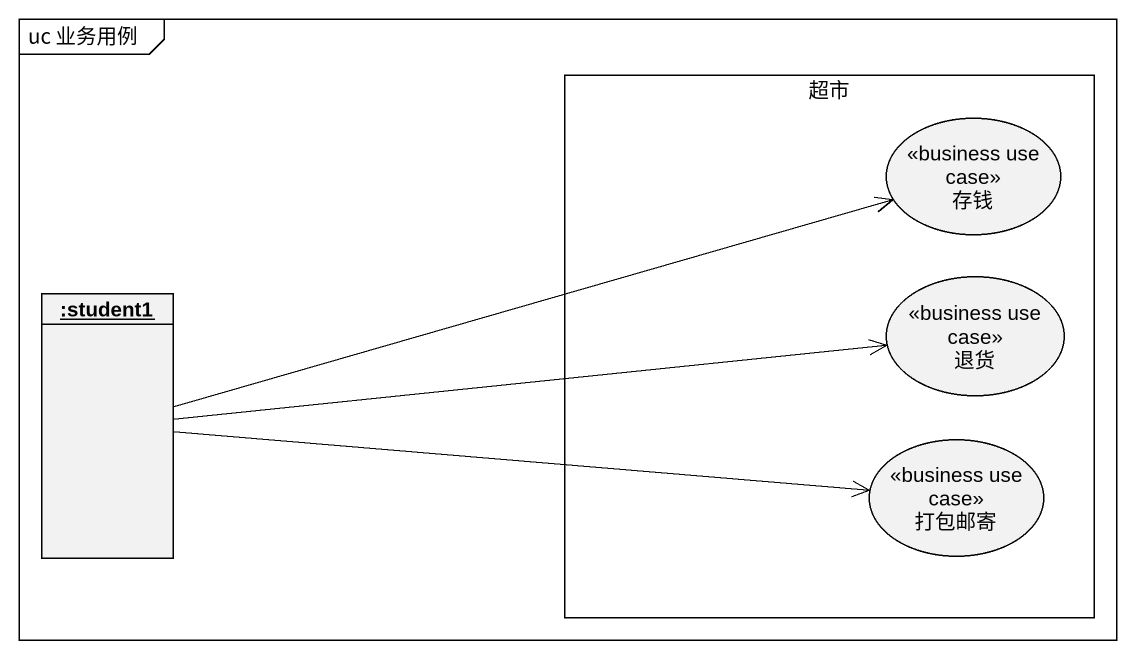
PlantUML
@startuml
mainframe uc 业务用例
allowmixing
hide circle
hide empty members
rectangle 超市 {
  usecase 存钱 <<business use case>>
  usecase 退货 <<business use case>>
  usecase 打包邮寄 <<business use case>>
}
object ":student1" as student1
student1 -right-> 存钱
student1 -right-> 退货
student1 -right-> 打包邮寄
@enduml
